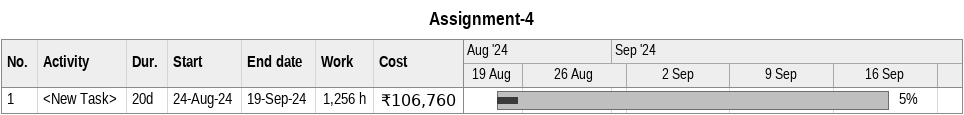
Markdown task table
Assignment-4

| ID | Task | Duration | Start | Finish | % complete | Work (h) | Cost (₹) |
|---|---|---|---|---|---|---|---|
| 1 | <New Task> | 20d | 2024-08-24 | 2024-09-19 | 5 | 1256 | 106760 |
